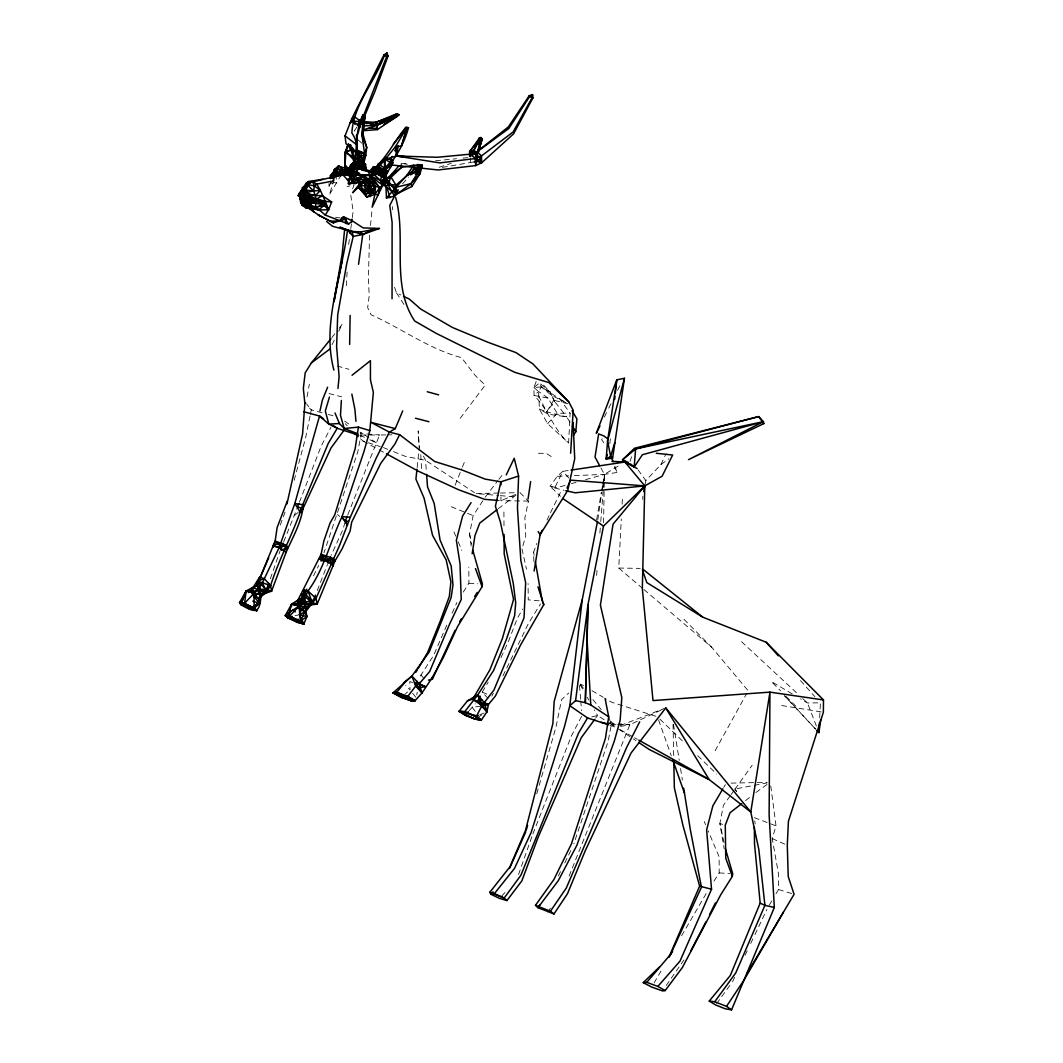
<?xml version="1.0" encoding="UTF-8"?>
<svg xmlns="http://www.w3.org/2000/svg" width="1063" height="1063" viewBox="0 0 1063 1063"><rect width="100%" height="100%" fill="white"/><g stroke="black" fill="none" stroke-linecap="round" stroke-linejoin="round"><path stroke-width="0.75" stroke-dasharray="5 3.75" d="M642.809 499.49L642.849 496.208M603.571 522.85L604.169 488.927M604.196 487.306L604.276 482.456M604.316 480.848L604.422 474.377L600.502 467.175M333.423 179.209L333.33 182.491L329.238 194.967L340.492 176.285M536.177 381.484L533.892 387.583L541.373 386.919L559.616 398.824L570.127 413.148L568.625 442.939L547.591 423.685L539.419 409.096L538.609 391.503L541.373 386.919L539.499 382.986L533.892 387.583L534.051 395.463C548.402 409.388 553.677 429.784 568.625 442.939M392.393 209.823L392.566 206.541M819.666 717.724L820.423 702.829L807.495 702.975L800.545 698.843M642.61 588.397L618.732 568.041L621.324 518.917M622.094 504.181L622.36 499.265M346.325 285.748L347.176 270.906M596.622 575.428L597.127 568.918M599.891 533.055L600.648 523.275M600.768 521.654L603.292 489.046M603.412 487.425L603.797 482.536M603.917 480.901L604.422 474.377L619.437 465.328M369.525 235.096L368.436 278.373L369.193 295.939L367.652 307.579L371.08 314.807C401.721 328.347 428.921 349.063 461.475 357.633L475.041 375.292L485.153 385.151L458.1 421.107M370.482 225.529L372.063 209.584M417.148 467.534L419.074 449.37M609.83 443.723L610.361 438.806M348.664 244.517L349.74 236.571M350.803 228.625L351.441 223.868M352.305 217.503L353.155 211.152L350.631 194.343M597.805 519.807L601.817 492.235M602.057 490.614L602.774 485.738M603 484.117L604.422 474.377L617.244 472.45L614.892 466.351M596.609 519.873L601.352 492.262M601.631 490.628L602.469 485.751M602.748 484.13L604.422 474.377L570.273 475.799M416.723 694.923L417.228 692.106M307.034 396.844L309.346 384.274M360.171 432.415L361.035 435.059L357.766 451.868L324.016 552.733M471.161 546.076L469.594 533.825L473.128 515.595L484.29 498.547M609.152 718.136L611.331 724.74L608.063 741.549L573.847 843.889M645.042 484.569L645.826 480.596L660.934 464.544L668.893 458.778M310.051 416.032L305.652 437.624L293.654 482.203M310.369 414.49L311.313 409.853L306.782 404.246M519.98 492.621L528.47 501.072L524.87 517.615L525.747 536.177L522.425 547.312M344.983 522.332L342.977 529.533L331.138 555.364M536.749 793.755L555.936 727.305L561.596 699.534L568.678 693.023M776.003 893.784L778.528 889.518L778.368 873.241L772.243 838.587L776.03 825.858L770.702 785.53M629.987 461.541L631.993 455.642M283.741 541.731L297.135 508.167M270.361 578.737L280.087 550.807M518.518 874.583L532.257 835.505M352.637 188.829L354.138 184.71L347.03 186.756M280.287 524.989L286 509.562M334.42 179.554L333.33 182.491L329.065 186.424L328.892 183.607M533.852 561.556L533.613 552.082L536.855 543.392M331.178 180.909L329.065 186.424L333.104 179.979L331.497 177.68M299.421 502.121L321.066 446.394L330.952 427.313M569.104 876.071L629.854 724.687L661.266 710.004M317.239 590.563L327.47 564.466M347.76 514.851L379.571 435.006L385.736 434.9M532.855 833.977L571.349 736.074L582.006 715.519M455.097 485.26L461.78 468.637M462.392 467.135L464.823 461.09M446.792 625.19L433.558 655.512L418.583 678.739M452.174 613.099L456.904 602.508M501.018 657.559L508.579 641.162L517.296 618.321L522.77 609.072M502.932 675.895L528.656 623.038L540.549 603.904M547.02 520.073L549.093 515.675M660.934 464.544L666.089 453.662M732.487 981.827L735.29 975.914M745.123 955.238L747.223 950.814M750.73 943.426L754.238 936.051M754.943 934.576L766.875 909.476M550.475 512.751L560.533 492.262M558.354 876.032L560.493 871.66M564.772 862.93L571.894 848.38M568.718 477.951L562.859 471.334L557.251 476.33L550.049 486.269L554.634 487.983L562.859 471.334L569.396 470.351M604.355 417.055L608.023 409.64M608.754 408.152L610.959 403.714M617.55 390.36L621.217 382.946M332.041 344.651L335.004 338.738M338.712 331.35L342.419 323.963L338.592 328.892M313.492 575.867L318.714 565.529M491.784 696.159L493.378 693.262M715.107 750.77L746.625 693.647M602.19 438.66L601.645 439.604L605.02 444.586M681.622 935.719L707.865 890.674M654.077 982.943L662.887 967.835M723.664 787.457L725.338 784.627M769.267 905.158L771.791 900.893M570.007 422.277L566.685 416.869L548.335 414.225L539.419 409.096L546.674 411.899L553.677 400.206L550.355 392.287L541.665 383.052M488.037 698.457L482.19 692.146L488.156 682.3M356.796 127.135L354.378 130.988L358.763 130.975M463.242 592.118L468.916 583.242L468.81 567.097M713.964 881.121L719.199 872.922L719.106 856.778L708.131 830.774M485.14 497.232L497.883 480.622M666.249 985.467L683.921 960.009M730.122 795.921L723.411 805.276L719.877 823.493L724.155 848.766M731.078 794.593L733.962 790.58M734.918 789.251L752.179 765.214M716.568 1003.671L731.543 983.102M595.665 718.083L597.579 715.479L594.39 709.871M568.054 403.82L553.677 400.206L566.685 416.869L546.674 411.899L554.594 401.322L550.355 392.287L539.499 382.986M331.895 337.516L334.765 333.822M547.365 912.067L550.435 908.161M498.879 479.347L501.895 475.533M469.288 710.562L475.307 703.786M402.611 183.766L408.63 177.096M501.736 896.029L504.978 892.442M547.591 423.685L557.211 413.294L570.127 413.148M547.95 398.08L538.609 391.503L534.051 395.463L547.95 398.08L557.211 413.294M405.202 694.019L407.607 691.96M498.281 508.685L516.007 495.106M745.562 800.598L750.73 796.559M755.899 792.506L768.948 783.125M294.703 515.196L298.225 512.432M479.081 716.568L481.698 715M515.595 494.481L500.952 500.686L497.683 500.421M479.719 714.828L484.05 713.047M620.407 725.524L664.242 708.49M439.112 167.263L451.244 163.357M565.024 485.432L557.145 487.638L550.049 486.269L560.48 496.315M571.336 483.665L576.053 482.336M585.514 479.679L604.422 474.377M591.839 716.887L597.579 715.479L608.036 722.229M295.022 615.743L297.853 615.065M734.865 789.012L736.739 791.709L734.865 789.012L767.061 782.913M620.54 726.428L629.854 724.687L618.746 723.757M442.407 167.369L473.899 161.921M480.622 706.324L472.105 707.227L475.639 711.918M435.591 160.739L456.545 158.732M462.99 158.121L467.826 157.656M557.251 476.33L568.639 475.865M498.746 493.059L475.879 493.538L498.693 495.491M500.381 493.033L515.09 492.727M731.065 783.112L767.008 782.368M387.264 434.873L391.888 434.78M361.035 435.059L379.571 435.006L360.516 433.412M611.331 724.74L615.955 724.727M617.51 724.727L629.854 724.687M528.47 501.072L500.952 500.686L500.939 495.983M538.37 453.263L546.302 453.383L552.415 457.276M618.732 568.041L640.245 568.386M401.083 163.396L407.634 163.662M468.916 583.242L477.938 583.8M719.199 872.922L729.723 873.56M609.205 722.96L617.151 723.624M500.314 495.637L513.363 496.753M539.154 600.847L528.231 599.838L528.085 583.574M404.232 163.848L407.368 164.3M335.496 217.251L339.854 217.942M781.664 705.526L823.373 712.237M554.634 487.983L564.147 490.349M329.012 393.562L341.608 396.818M322.142 412.803L311.313 409.853L307.021 405.614M328.334 414.477L332.985 415.739M337.21 366.031L348.996 369.299M778.528 889.518L794.074 894.289M722.574 824.343L719.877 823.493L724.049 842.507M655.924 716.303L611.637 702.205L604.608 698.085M360.609 438.846L363.054 441.079L380.262 446.606M359.746 435.604L365.592 437.611M610.029 725.285L615.876 727.291L609.604 719.744M754.292 817.646L776.03 825.858M383.398 447.603L387.743 449.343M393.549 451.655L405.149 456.293L425.545 460.345L474.51 492.634M451.283 506.759L473.128 515.595M412.577 682.619L409.786 681.489L410.026 689.914L405.667 685.263M482.19 692.146L487.678 694.431M772.243 838.587L785.783 844.607M394.546 287.236L396.512 292.91L400.791 294.969M369.831 439.737L376.9 443.284L360.729 432.203M550.355 392.287L541.373 386.919L551.033 395.037L566.632 403.09M363.054 441.079L377.644 449.024M379.092 449.808L384.926 452.997M620.181 729.696L633.083 736.925M634.518 737.735L637.375 739.343M580.704 684.067L583.521 685.715M591.958 690.658L603.199 697.262M559.616 398.824L565.237 402.146M792.201 693.9L771.326 681.542L780.534 690.804M609.338 723.079L615.876 727.291M618.546 729.072L631.9 737.948M633.242 738.838L635.913 740.619M344.558 421.107L349.953 424.801M337.396 514.572L339.682 516.379M533.892 387.583L538.609 391.503M643.872 589.473L711.758 647.314L748.193 690.791M358.231 139.997L361.872 143.173M741.522 641.68L797.901 694.059M802.698 698.511L807.495 702.975L816.636 726.693M659.871 719.106L684.731 743.143M697.753 755.74L716.688 774.05M786.275 696.597L797.768 708.171M683.961 619.304L711.758 647.314M815.48 729.085L784.507 695.813M345.262 423.699L347.282 425.798M784.614 695.8L815.6 729.059M800.492 680.572L814.883 696.65M421.001 674.965L424.855 679.563M583.481 688.279L579.308 683.243L580.65 699.388M592.888 699.613L601.246 709.672M553.677 400.206L554.594 401.322L551.033 395.037M412.683 693.262L416.231 697.727M638.079 469.886L645.826 480.596M332.32 180.909L333.33 182.491L336.453 182.995L336.054 175.156M396.512 292.91L404.272 304.935M580.092 684.652L583.281 690.259M587.241 697.262L588.836 700.065M538.662 395.928L546.674 411.899M423.446 456.133L425.545 460.345L426.476 472.822M614.573 466.909L617.244 472.45M453.967 531.912L455.788 536.19M458.219 541.878L461.86 550.421M704.251 821.593L705.54 824.649M658.595 719.93L671.258 755.74M521.96 548.907L526.504 569.236M469.594 533.825L471.627 544.229M533.613 552.082L534.197 555.338M673.49 724.328L679.244 760.351M680.546 768.536L682.38 780.003M754.743 820.809L755.195 823.971M580.783 700.995L581.594 710.682M470.258 157.696L470.63 162.453M419.447 450.154L418.158 430.874L419.26 447.722M420.789 454.765L421.533 468.65M673.038 724.315L673.716 756.869M503.915 511.981L504.008 527.966"/><path stroke-width="1.5" d="M323.112 179.129L308.204 181.64L305.971 191.021L305.586 199.592L300.67 202.581L302.171 205.225L305.825 207.817L318.661 209.916L328.573 209.823L331.656 201.957L322.341 195.685L304.151 195.273L298.916 193.785L298.185 195.579L304.337 198.303L324.959 203.113L328.573 209.823L325.251 215.071L315.831 206.913L300.67 202.581L299.766 196.602L306.862 197.957L311.193 204.867L313.758 211.789L320.056 215.975M392.048 298.796L392.114 222.26L389.749 205.491L394.506 196.217L391.702 191.287L385.962 186.304L382.786 185.201L379.73 187.619L378.109 194.874L374.867 194.33L366.801 197.187L365.34 194.011L364.649 179.594L363.36 175.953L353.58 170.758L344 170.266L336.838 168.392L334.486 169.549L330.553 178.557M642.397 569.821L646.796 582.577L702.723 617.151L766.171 642.238L823.48 699.946L823.373 712.237L788.427 821.207L787.284 845.284L788.228 876.497L794.074 894.289L746.664 974.08M385.311 159.224L378.295 164.008L379.73 172.884L384.261 176.883L374.827 171.821L372.688 169.668L379.73 172.884L384.686 168.02L392.141 165.031L438.182 169.974L475.706 165.589L481.698 162.759L513.509 133.938L532.975 97.849L532.497 94.647L529.866 96.188L508.832 128.477L474.417 153.776L437.238 157.284L396.353 155.982L385.311 159.224L378.787 166.878L372.688 169.668L379.199 173.335L388.022 171.661L384.686 168.02L384.208 158.6L392.925 160.128L392.141 165.031L384.261 176.883L372.209 170.16L383.889 177.375L385.311 159.224L395.556 146.588L406.863 127.494L408.471 127.759C403.515 146.269 393.177 162.134 379.797 175.581L372.209 170.16C386.573 158.52 393.988 141.406 405.747 127.427L408.471 127.759M349.647 344.465L350.126 315.445M353.567 183.142L344.731 167.409L345.223 152.261L348.345 144.249L350.963 145.246M333.902 370.07C321.464 323.311 341.887 276.433 347.508 230.126L362.775 234.485L379.398 228.465L363.108 227.894L352.331 220.852L343.455 216.719L339.336 220.905L333.383 222.858L318.262 214.885L333.383 222.858M334.486 169.549L334.818 170.758L330.473 175.701L333.782 178.225L333.848 170.811L338.566 165.961L346.113 168.645L365.047 169.123L383.238 176.245L386.826 178.876L395.542 190.915L394.506 196.217L386.427 197.997L385.962 186.304L382.175 173.176L373.206 167.17L369.233 171.581L368.861 175.129L379.73 187.619L374.867 194.33L372.143 207.205L382.786 185.201L380.262 180.418C371.386 170.705 359.241 166.625 346.113 168.645L336.054 175.156L333.569 174.279L334.486 169.549L338.566 165.961L344 170.266L346.113 168.645L353.142 180.285L353.806 183.235M656.283 453.263L672.653 455.03L662.103 476.224L644.789 485.897L603.518 526.079L587.985 604.648L585.314 702.683L590.776 704.982L608.714 716.807L605.418 738.426L571.429 843.902L553.903 879.539L535.5 905.304L537.931 907.682L553.982 913.941L567.483 893.717L585.288 850.639L631.01 753.082L665.757 707.905L750.784 812.012L758.796 849.257L764.922 905.344L735.755 972.924L714.735 1001.745L709.234 1001.08L730.294 975.528L760.178 903.112L754.491 843.57L754.371 827.359M611.903 461.355L624.898 462.033L644.789 485.897L642.331 588.477L653.001 700.583L769.957 692.133L823.48 699.946M366.017 123.6L375.677 122.391L397.124 113.675L397.509 114.658L397.469 116.146L377.338 129.633L363.333 130.722M333.476 177.561L334.818 170.758L333.848 170.811L336.16 176.498L353.58 170.758L354.59 175.063L360.742 182.437L368.914 180.484L369.539 179.554L369.446 174.77L342.724 174.717L306.024 183.447L298.916 193.785L304.337 198.303L303.978 201.372L305.825 207.817L312.881 208.282L318.661 209.916L323.856 205.544L325.331 201.359L320.388 190.476L316.787 184.085L312.575 181.653L308.204 181.64L306.024 183.447L306.968 186.65L300.802 191.167L304.151 195.273L325.331 201.359L331.656 201.957M344.731 167.409L345.223 152.261L348.345 144.249L353.049 152.408M518.598 476.051L517.455 508.048L520.83 560.48L525.654 582.67L524.046 617.776L493.896 690.139L482.124 705.367L476.211 716.688L464.451 712.064L458.95 711.399L467.468 700.849L477.805 694.857L493.577 670.501L506.147 640.006L514.638 615.663L515.701 602.774L513.309 583.64L500.487 522.332L495.398 506.214L500.886 481.831L518.598 476.051L514.2 458.273L506.24 474.909M469.501 156.048L469.673 151.65L479.4 138.017L480.821 137.552L482.203 138.894L478.35 152.036L482.203 138.894L480.928 138.137L479.4 138.017L473.872 150.401L474.417 153.776L480.277 158.174L481.698 162.759L477.167 161.39L473.899 161.921M357.779 133.725L356.424 135.426L357.288 151.238L353.554 160.42L357.474 162.945L364.197 162.187L364.516 152.979L361.991 135.121L363.174 114.831L364.994 115.628L362.948 133.991L366.722 147.412L365.738 155.557L362.297 168.512L355.866 169.389L351.627 167.542C359.281 150.468 353.979 131.799 362.935 114.963L364.994 115.628L361.978 123.175M306.024 183.447L306.981 184.524L314.369 185.826L320.388 190.476L315.591 195.393L304.151 193.067L300.802 191.167L305.971 191.021L311.632 196.243L311.193 204.867L305.892 206.275L302.171 205.225L304.616 203.099L323.458 203.246L325.331 201.359L328.573 209.823L323.365 204.667L325.331 201.359M816.703 730.241L818.922 732.62L819.414 722.694M330.938 338.752L311.339 362.961L305.174 372.887L303.34 388.487L304.868 403.502L302.596 433.903L286.997 503.822M570.632 453.21L573.196 410.265L568.891 402.053L532.908 363.891L515.874 352.557L487.465 342.087L452.439 327.47L420.709 309.067L409.361 299.115L403.648 296.351M341.369 400.459L340.479 415.301L344.199 428.482L357.979 433.863M361.792 168.951L361.367 152.062L357.513 150.215M291.475 606.574L291.647 604.063L306.237 594.948L308.004 591.001C324.507 568.559 330.287 541.2 342.047 516.658L364.011 451.43L369.844 430.595L373.365 392.34L370.442 379.823L370.416 360.676L352.066 375.252M357.381 171.302L353.142 180.285L352.438 180.032L344.944 164.818L345.98 151.451L348.345 144.249M333.224 178.557L333.569 174.279L338.566 165.961L336.054 175.156L347.946 171.196L355.839 171.422M573.422 435.471L575.827 431.737L576.89 418.902L572.067 410.677M360.184 174.877L368.861 175.129L380.262 180.418L385.962 186.304L388.526 184.324L391.304 174.584L398.917 165.881M337.981 388.407L339.11 376.608L336.612 346.644L337.702 314.967L346.671 263.983L353.222 236.411L352.012 231.442L339.881 227.176L348.81 230.937M477.779 155.078L475.706 165.589L475.108 158.56L477.579 152.062L481.459 155.955L481.698 162.759L470.577 154.786L477.579 152.062M361.274 121.501L354.577 116.97L350.152 122.923L353.009 121.248L361.274 121.501L387.184 55.249L387.025 53.15L384.554 54.745C375.571 81.306 353.434 104.201 351.866 132.941C359.254 143.691 357.54 156.846 351.627 167.542L352.85 165.549L360.543 166.2L362.443 167.954L355.985 168.818L351.88 166.692L354.444 159.928L362.682 159.556L364.197 162.187L359.36 155.676L345.993 143.678L345.05 135.878L351.667 118.923L383.809 55.156L387.025 53.15L388.061 55.98L374.774 91.843L362.417 121.262M344.691 228.691L342.286 253.313L334.021 301.679L342.406 259.678M345.329 222.127L345.648 218.845L341.303 218.167M471.932 155.636L508.393 126.896L529.175 95.75L532.497 94.647L532.204 97.49L513.123 131.971L481.459 155.955L475.108 158.56L439.843 162.905L396.353 155.982L395.556 146.588L401.402 146.163L407.315 127.706L405.747 127.427L403.781 131.985M398.306 189.825L394.506 196.217L398.346 193.134L395.356 187.433L388.526 184.324L384.155 180.617L385.803 174.279L377.392 170.2L369.233 171.581L372.409 171.236L373.206 167.17C379.637 167.117 388.566 171.435 385.298 179.275L384.155 180.617L380.262 180.418L382.614 174.053L375.026 167.967C379.557 167.104 384.474 169.562 386.706 173.548L385.298 179.275L391.702 191.287L398.346 193.134L411.819 186.543L420.031 173.601L422.37 165.35L418.437 164.539M416.975 469.182L415.912 479.081L424.071 498.122L432.548 535.3L446.194 560.002L450.911 581.886L449.33 596.476L440.255 621.137L427.645 652.43L418.211 668.547M614.653 399.489L615.012 396.207M615.371 392.938L616.792 379.823L624.459 378.295L612.594 458.193L606.149 459.057L607.584 440.919L616.792 379.823L596.29 433.359L599.957 425.944M582.192 599.931L569.808 705.712L564.44 726.733L531.168 832.409L514.558 868.325L494.428 893.584L489.804 892.295L509.881 866.877L525.441 830.681L552.88 723.584L554.168 701.46L582.192 599.931L597.486 521.415M386.427 197.997L406.97 175.196L417.693 171.9L420.284 165.416L413.653 165.217L401.641 167.303L391.078 177.202L386.826 178.876L374.601 172.352L362.35 170.279L363.28 163.888L365.473 164.061L366.376 170.558L374.601 172.352L386.826 178.876L388.526 184.324L395.968 185.135L415.699 168.379L420.284 165.416L422.37 165.35L410.996 183.647L398.346 193.134M382.614 174.053L373.206 167.17L375.903 166.918L380.381 168.313L380.209 171.794L386.706 173.548L368.861 175.129L382.786 185.201M344.412 429.718L331.018 447.961L302.915 508.765C300.391 524.497 292.219 538.29 285.974 552.627L271.557 591.187L246.178 590.895L244.596 603.186L244.131 603.917L239.52 602.615L246.178 590.895L256.901 585.328L275.158 541.001L277.137 527.567L287.289 501.032M334.818 170.758L333.888 173.349L330.473 175.701L330.035 178.225L331.497 177.68L334.818 170.758L333.689 177.494M575.588 700.65L587.985 604.648L585.314 702.683L575.588 700.65L569.808 705.712L587.533 717.95L608.567 724.793M350.165 233.395L350.591 230.219M351.654 222.273L352.092 219.098M818.922 732.62L820.742 719.545M324.042 202.555L303.712 197.505L304.151 193.067L302.384 187.699L312.575 181.653L314.369 185.826L313.638 190.915L316.973 200.947L324.042 202.555L316.894 198.914L299.766 196.602L303.978 201.372L323.365 204.667L324.959 203.113M358.537 264.275L362.775 234.485L360.809 231.893L352.012 231.442L332.573 226.299L326.58 221.449M352.664 166.2L360.317 166.771L352.85 165.549L351.88 166.692L355.866 169.389L362.297 168.512L360.317 166.771L366.722 147.412L361.991 135.121L364.994 115.628M426.595 474.377L427.525 486.854L434.182 503.424L440.069 540.057L451.177 565.915L452.984 584.876L451.15 597.565L429.146 652.111L411.913 676.068L392.965 692.943L401.389 697.381L412.364 701.274L414.876 700.889L422.011 692.943L432.096 677.849L443.151 657.917L457.568 626.612L482.071 586.67L482.443 584.065L472.783 550.169M659.312 967.104L643.261 982.624L651.672 987.062L662.648 990.955L665.172 990.57L682.38 967.529L720.794 894.647L732.354 876.35L732.726 873.746L725.444 848.845M528.045 499.039L530.636 481.539M369.844 430.595L358.417 427.127L355.135 448.745L334.725 514.917L330.088 522.969L323.856 540.987L321.146 554.222L297.6 600.741L298.238 608.448M472.158 553.743L474.975 535.513L479.772 523.062L497.032 509.682M330.407 177.973C339.057 162.732 356.942 180.59 369.446 174.77L375.518 186.238L374.867 194.33L368.569 186.57L368.914 180.484L364.649 179.594L347.455 179.713L342.724 174.717L341.396 171.289L336.838 168.392L330.407 177.973L336.16 176.498L341.396 171.289L344 170.266M358.284 435.112L337.237 428.269L328.241 443.444L302.729 504.686C293.84 532.284 279.343 557.862 270.6 585.62L265.537 589.327L261.099 594.855C259.678 613.444 256.183 613.603 240.796 604.648L239.52 602.615L253.858 608.368L256.688 610.866L241.115 604.063L239.986 601.884L254.19 607.823L256.874 610.494L249.473 608.368M350.737 145.498L347.893 144.767L350.976 149.923L358.125 174.345L355.387 174.877L352.743 171.661L350.697 164.951L358.696 165.549L365.473 164.061L353.7 163.436L350.697 164.951L347.946 171.196L350.086 168.472L350.697 164.951L352.517 163.41L365.473 164.061L362.35 170.279M331.935 178.252L332.626 174.425L333.888 173.349L332.653 172.791L330.035 178.225M478.217 151.903L480.821 137.552L481.366 139.878L477.699 150.361M398.266 145.631L396.353 155.982L402.904 156.832M534.104 571.03L540.097 534.702L542.17 530.304M332.825 178.252L333.569 174.279L334.274 174.996L330.473 175.701L331.497 177.68M643.74 491.531L644.935 485.286M358.271 132.543L360.689 123.056M460.492 711.891L475.041 719.146L481.433 719.877L476.41 716.369L464.73 711.718L458.95 711.399L465.342 715.279L475.041 719.146L481.287 720.169L486.934 711.851L488.382 704.583L495.318 696.159L520.79 644.603L543.791 604.608L537.931 586.816M305.971 191.021L298.916 193.785L305.971 195.831L307.087 200.761L305.892 206.275L313.758 211.789M354.59 175.063L347.455 179.713L350.006 183.567L360.742 182.437L352.677 192.735L360.012 185.706L360.742 182.437L364.649 179.594L369.539 179.554L375.518 186.238L379.73 187.619L369.446 174.77L368.861 175.129M319.923 411.062L322.408 400.06L327.617 387.198M357.713 169.867L358.39 165.084L350.697 164.951M480.277 158.174L477.167 161.39L475.599 156.367L476.676 151.783M478.456 144.143L479.4 138.017M332.653 172.791L332.759 178.385M357.474 162.945L355.985 168.818L353.554 160.42L359.36 155.676L365.738 155.557L364.516 152.979L357.288 151.238L356.862 149.843L359.36 155.676L357.474 162.945L362.443 167.954L362.682 159.556L357.288 151.238M607.318 454.499L606.149 459.057L610.614 456.452L614.799 442.66M363.28 163.888L357.553 165.323L353.7 163.436L352.252 164.632L357.553 165.323L363.28 163.888L354.391 165.323L348.066 183.753M259.598 577.196L250.748 591.148L253.977 596.649L259.106 598.336L261.06 590.815L257.937 581.806L259.598 577.196L264.275 578.644L270.6 585.62L271.557 591.187L261.099 594.855L259.106 598.336L259.664 603.425L253.858 608.368L239.986 601.884L240.796 604.648L246.178 590.895L261.099 594.855L259.239 599.931L254.19 607.823L256.688 610.866M624.459 378.295L607.584 440.919L610.614 456.452L612.594 458.193M298.065 619.104L297.255 622.028L287.967 617.457L285.668 614.892L291.647 604.063L311.685 600.954L316.003 598.376L339.615 545.319L350.312 517.229L376.342 457.781L389.39 432.136L395.263 428.615L402.718 410.903M359.493 127.467L362.935 114.963L364.768 115.734L362.948 133.991L361.991 135.121M290.731 610.468L287.967 617.457L297.082 622.387L303.885 623.888L299.261 614.72L301.068 610.295L306.091 603.85L303.792 595.081L303.619 589.859L308.004 591.001L311.685 600.954L307.167 607.239L305.865 611.438L306.915 616.54L303.699 624.26L287.648 618.002L291.647 604.063C300.098 607.704 308.815 600.608 317.199 604.036L335.004 560.958L341.967 549.119L350.126 530.995L351.68 522.185L380.727 463.415L394.998 443.896L399.595 434.647L389.39 432.136L371.08 422.383L395.263 428.615M380.567 168.818L384.753 170.837L383.238 176.245L385.298 179.275L401.641 167.303L401.269 164.699M308.004 591.001L316.003 598.376L305.865 611.438L301.068 610.295L297.72 605.312L302.437 599.851L306.782 589.168M359.573 127.427L363.174 114.831M526.238 830.137L527.607 825.393M401.402 146.163L406.863 127.494L393.363 144.076M268.687 557.823L256.901 585.328L248.237 592.623M329.45 397.057L325.305 410.969L328.826 424.11L337.237 428.269L333.144 425.452M379.199 173.335L383.889 177.375L380.434 174.837L378.295 164.008L384.686 168.02L390.081 162.493L392.074 156.327M253.858 608.368L244.596 603.186L257.857 589.407L262.508 582.577L279.131 547.618L294.81 503.53L319.525 416.032L303.885 411.78M268.74 583.388L266.587 589.593L261.06 590.815L253.977 596.649L259.664 603.425L250.921 607.664M327.922 563.217L330.527 556.733M249.287 608.74L241.115 604.063L246.178 590.895M280.566 549.558L283.143 543.087M387.025 53.15L385.975 55.927L383.809 55.156L388.061 55.98M298.823 503.663L297.613 506.759L302.915 508.765L300.55 512.565L294.81 503.53L302.729 504.686L302.915 508.765L299.394 511.516M320.96 561.091L323.032 555.79L321.146 554.222L333.304 558.527L335.004 560.958L331.191 563.815L324.786 560.546L318.887 558.965L323.032 555.79L329.278 559.457L335.004 560.958M303.619 589.859L306.237 594.948L303.048 602.163L287.648 618.002L285.203 615.623L285.668 614.892L300.417 620.978L303.699 624.26L300.111 621.576L307.167 607.239L312.416 602.841L315.432 595.16M347.163 516.352L345.395 520.883L347.415 525.215M360.012 185.706L365.34 191.486L369.818 188.603L371.279 186.37L368.516 183.009L364.21 181.999L360.012 185.706L375.518 186.238L371.638 190.968L365.34 191.486L358.351 187.128L366.801 197.187L373.007 192.523L375.518 186.238L368.914 180.484L371.279 186.37L371.638 190.968L365.34 194.011L358.351 187.128L360.742 182.437M357.407 125.66L359.865 119.774M397.124 113.675L397.469 116.146L398.944 114.751L397.124 113.675L381.125 122.298M638.81 740.14L709.074 779.498L750.784 812.012L769.957 692.133L769.12 814.829L774.329 907.457L731.583 1009.85L725.325 1008.827L715.625 1004.96L709.234 1001.08M669.145 956.727L699.627 886.143L682.845 824.981L674.354 787.803L673.809 761.759M722.84 788.866L712.861 805.82L706.629 829.911L711.532 889.239L679.975 961.178L657.851 986.424L646.769 982.358L643.261 982.624M509.522 868.537L525.773 831.718M455.057 630.359L432.389 679.217L428.455 680.121M566.964 488.103L570.672 480.157L644.789 485.897L613.059 524.165L600.409 605.126L621.815 697.62L620.141 720.276L614.308 741.097L576.837 845.337L558.288 880.682L537.931 907.682L539.831 904.985M414.517 166.705L410.65 174.877L422.37 165.35M350.086 168.472L352.517 163.41L364.476 163.662L366.376 170.558L359.639 163.303L358.417 168.499L352.517 163.41L353.7 163.436M705.885 921.98L690.764 950.92M709.539 914.658L715.386 902.952M365.34 191.486L368.569 186.57L364.21 181.999M484.648 702.988L482.044 706.164L488.382 704.583L477.46 701.5L472.783 699.148L477.805 694.857L484.369 702.749L486.934 711.851L477.46 701.5L480.157 696.159M639.687 721.817L626.625 747.462L566.287 888.057L550.395 911.257L535.5 905.304M404.392 133.181L407.315 127.706M480.821 137.552L473.872 150.401L469.673 151.65L470.085 156.288M472.783 699.148L489.87 669.836L502.374 638.571L513.562 599.439L504.194 553.889L504.048 534.45M394.811 150.8L397.044 146.8M475.041 719.146L478.284 715.426M471.693 153.351L473.261 150.587M476.397 145.073L480.928 138.137M356.942 172.179L352.438 180.032L364.277 175.634L366.961 182.77L358.949 183.979M459.681 621.669L461.329 618.812M783.365 912.213L744.18 979.82L726.507 1006.369L714.735 1001.745M669.318 956.82L672.6 951.199M587.533 717.95L578.524 733.125L520.883 875.301L504.154 898.049L489.804 892.295L491.079 894.328L499.57 898.421L506.971 900.547L521.853 880.868L538.117 837.325L581.302 737.642L594.709 719.399M393.283 692.664L412.364 701.274L415.035 700.597L407.807 696.438L396.791 692.345L393.283 692.664L401.389 697.381L412.497 701.049M372.409 171.236L377.206 173.641L380.381 168.313L383.238 176.245L386.706 173.548L383.703 170.665L380.209 171.794L375.903 166.918L372.409 171.236L369.167 171.223M340.492 176.285L346.113 168.645M302.171 205.225L312.509 208.866L323.365 204.667M474.656 596.529L477.247 592.37M471.082 502.613L462.578 516.153L456.346 540.23L460 563.616L461.236 599.559L449.822 623.582L429.691 671.497L419.207 683.868L415.673 686.073L407.567 696.743L396.472 692.677L392.965 692.943L396.791 692.345L414.876 700.889L407.807 696.438M416.975 681.25L415.367 683.761L422.011 692.943L419.207 683.868L411.913 676.068L403.488 682.938M347.893 144.767L352.385 147.744L350.976 149.923L345.98 151.451L353.859 160.048L354.577 175.794L353.142 180.285L349.076 184.603M371.638 190.968L374.561 186.49L368.914 180.484M531.101 96.773L532.975 97.849L529.175 95.75L531.101 96.773L532.497 94.647M415.686 672.427L417.36 669.849M406.97 175.196L413.653 165.217L417.693 171.9L420.031 173.601L410.996 183.647L395.356 187.433L395.968 185.135L391.078 177.202M486.934 711.851L482.124 705.367L477.805 694.857L464.451 712.064M331.523 176.578L333.888 173.349M372.714 174.93L376.209 170.16L375.026 167.967M491.079 894.328L492.993 891.791M359.042 163.41L357.553 165.323L363.028 164.632M312.881 208.282L299.673 198.927L305.586 199.592L306.862 197.957M406.066 680.785L396.472 692.677M475.599 156.367L477.154 154.454M470.125 156.102L469.673 151.65L479.533 139.559L481.366 139.878M374.362 172.392L378.787 166.878L388.022 171.661M466.471 713.898L468.345 711.679M646.769 982.358L670.594 954.348L701.434 887.233L690.352 829.738L683.682 788.188M425.426 686.658L420.815 684.785L417.972 687.894L425.426 686.658L419.207 683.868M385.258 172.751L382.175 173.176L377.392 170.2M355.268 183.7L364.277 175.634M299.766 196.602L305.971 198.263L299.673 198.927L303.978 201.372L316.973 200.947L298.185 195.579L304.616 197.014L305.971 195.831L311.632 196.243M325.251 215.071L348.584 224.107L352.331 220.852M259.106 598.336L266.095 592.45L270.6 585.62L257.605 581.076L256.901 585.328L261.06 590.815L266.095 592.45L262.508 582.577M280.884 542.728L272.939 545.757L279.131 547.618L284.14 550.594L287.821 547.644L286.292 545.306L275.158 541.001L273.39 547.339L272.939 545.757L275.49 542.037L281.974 545.824L287.821 547.644L281.376 550.275M741.682 803.641L730.055 812.743L725.272 825.18L725.75 858.24L732.354 876.35M305.015 612.102L305.865 611.438L299.261 614.72L306.915 616.54L305.015 612.102L299.075 605.976L291.647 604.063M311.339 362.961L329.809 349.089M361.367 152.062L357.686 154.773L359.267 168.127L361.965 166.227L357.686 154.773L353.261 148.913M314.369 185.826L316.787 184.085L331.071 181.388M298.583 622.4L303.885 623.888L300.417 620.978L306.915 616.54M354.577 116.97L351.667 118.923L355.082 124.398M358.988 125.673L361.181 124.198M316.003 598.376L317.199 604.036L310.688 604.967L306.091 603.85L302.437 599.851L297.6 600.741L303.048 602.163L307.167 607.239L299.075 605.976L285.668 614.892L287.648 618.002M389.164 120.823L398.944 114.751L396.765 114.525L376.767 124.65L370.535 124.464M385.165 169.442L392.141 165.031L390.081 162.493L384.208 158.6L386.998 157.324M384.049 124.278L397.469 116.146L377.126 125.248L363.294 129.925M316.894 198.914L322.341 195.685M301.068 610.295L310.688 604.967L311.685 600.954L306.237 594.948L301.613 593.739L302.437 599.851M353.554 160.42L354.444 159.928L362.297 168.512M362.722 125.992L377.126 125.248L397.509 114.658L398.944 114.751M359.121 172.95L350.644 176.232L342.1 173.601M374.721 228.439L362.775 234.485L353.222 236.411L347.508 230.126M763.407 421.652L688.479 459.654L763.792 423.619L763.407 421.652L758.676 416.576L634.505 448.267L622.493 459.841L634.173 467.056L642.424 454.712L763.407 421.652L635.594 448.905L622.493 459.841L628.087 462.378M350.006 183.567L357.779 179.926L363.36 175.953L369.539 179.554M369.127 128.278L377.338 128.331L376.767 124.65L397.057 115.827M358.125 174.345L354.577 175.794L344.944 164.818M340.24 221.038L345.648 218.845L346.445 223.682M361.686 164.38L358.696 165.549L361.433 169.097M351.361 149.923L345.223 152.261L354.245 157.603M304.868 403.502L305.878 403.116M264.275 578.644L257.605 581.076L257.857 589.407L261.099 594.855M397.509 114.658L375.677 122.391L364.476 121.7M279.131 547.618L286.292 545.306M241.115 604.063L245.553 602.628M467.468 700.849L471.454 699.574M368.516 183.009L365.845 183.833L364.649 186.025L366.762 188.696L369.818 188.603M419.845 682.459L415.367 683.761L420.815 684.785M477.46 701.5L481.991 700.198M305.971 195.831L311.193 204.867L307.087 200.761L300.67 202.581L305.892 206.275L312.509 208.866M412.364 701.274L415.035 700.597M287.967 617.457L292.205 616.434M379.398 228.465L360.809 231.893M333.304 558.527L324.786 560.546L321.146 554.222M306.968 186.65L302.384 187.699L304.35 189.918L313.638 190.915L320.388 190.476M322.341 560.826L329.278 559.457L333.224 565.954L331.191 563.815M365.34 194.011L373.007 192.523M276.247 546.834L281.974 545.824M323.856 205.544L315.831 206.913L315.445 201.066M571.03 470.112L624.898 462.033L637.109 468.544M415.341 174.239L420.031 173.601L417.201 166.546M644.789 485.897L575.242 492.794L565.729 490.747M358.417 427.127L344.199 428.482L339.403 423.539L335.031 413.002M352.252 164.632L358.39 165.084M339.403 423.539L328.826 424.11L319.525 416.032L323.604 418.862M341.396 171.289L353.58 170.758M330.115 221.25L339.336 220.905M265.537 589.327L257.857 589.407L252.183 587.653L253.951 593.313L254.19 607.823M471.906 715.213L475.095 715.319M368.104 172.02L374.601 172.352M350.312 517.229L342.047 516.658L347.415 525.374M497.683 500.421L484.582 499.331L458.778 489.817L418.463 471.254L386.387 453.781M459.243 711.107L464.73 711.718L476.211 716.688L481.287 720.169L476.41 716.369M390.081 162.493L393.257 162.945M395.755 155.264L406.903 156.899M476.729 719.159L481.433 719.877M383.703 170.665L384.753 170.837M711.532 889.239L699.627 886.143M348.531 521.534L345.395 520.883L343.11 519.076M774.329 907.457L764.922 905.344L760.178 903.112M364.436 122.258L377.126 125.248L377.338 129.633M601.273 722.282L608.461 724.036M415.474 418.224L428.921 421.719M427.273 391.755L438.634 394.865M382.175 173.176L385.803 174.279M417.294 164.459L420.284 165.416M271.557 591.187L266.587 589.593L257.937 581.806M252.848 601.18L259.664 603.425L259.239 599.931L253.951 593.313M475.161 718.933L465.342 715.279L460.465 711.944M469.673 151.65L474.417 153.776M484.369 702.749L488.382 704.583M494.428 893.584L504.154 898.049L506.971 900.547M298.916 193.785L304.616 197.014M657.851 986.424L665.172 990.57M473.301 699.959L482.124 705.367M301.613 593.739L312.416 602.841M638.584 742.399L649.267 749.508L709.074 779.498L665.757 707.905M562.805 498.547L603.518 526.079M726.507 1006.369L731.583 1009.85M292.617 610.016L295.275 611.903M607.757 438.833L603.864 435.923L598.642 433.917L595.028 457.09L599.718 465.74M550.395 911.257L553.982 913.941M353.009 121.248L359.533 126.152M345.05 135.878L356.583 144.634M476.915 152.727L473.872 150.401L476.609 153.736M305.586 199.592L307.087 200.761M643.195 569.449L702.723 617.151M360.809 151.571L365.738 155.557M399.595 434.647L434.634 461.488L462.432 470.152L485.14 479.107L500.886 481.831L500.899 484.98M630.665 464.026L634.173 467.056L635.594 448.905L758.676 416.576L763.792 423.619M354.497 433.252L358.165 436.601M568.891 402.053L548.774 382.534L514.744 372.316L436.268 333.397L414.636 320.973C390.307 284.166 406.903 237.913 395.662 197.585M422.011 692.943L415.673 686.073L411.913 676.068M766.171 642.238L778.342 655.831M284.14 550.594L285.974 552.627M343.455 216.719L348.584 224.107M538.144 531.527L540.097 534.702L567.722 490.442L574.724 458.791L573.09 422.556M572.505 426.329L575.827 431.737M382.481 179.514L387.357 188.869L389.962 197.705M377.126 125.248L375.677 122.391L376.767 124.65M354.391 165.323L356.783 170.107M362.948 174.452L366.961 182.77M542.781 602.296L543.791 604.608M358.098 159.888L362.031 169.907M611.929 458.711L613.112 461.767M475.467 568.559L482.071 586.67M672.906 760.404L684.466 793.104M332.626 174.425L333.782 178.225M410.996 183.647L411.819 186.543M432.096 677.849L432.389 679.217M542.276 601.126L535.353 561.835M605.179 699.016L608.714 716.807M351.866 394.121L354.896 409.335L355.959 421.347M375.903 166.918L377.206 173.641M369.552 190.144L370.389 196.628M352.385 147.744L353.859 160.048M364.476 163.662L365.047 169.123M299.075 605.976L300.417 620.978M586.896 636.325L590.776 704.982M304.35 189.918L304.151 193.067L313.638 190.915L306.981 184.524L304.35 189.918M289.774 616.088L285.203 615.623L300.111 621.576L289.774 616.088"/></g></svg>
